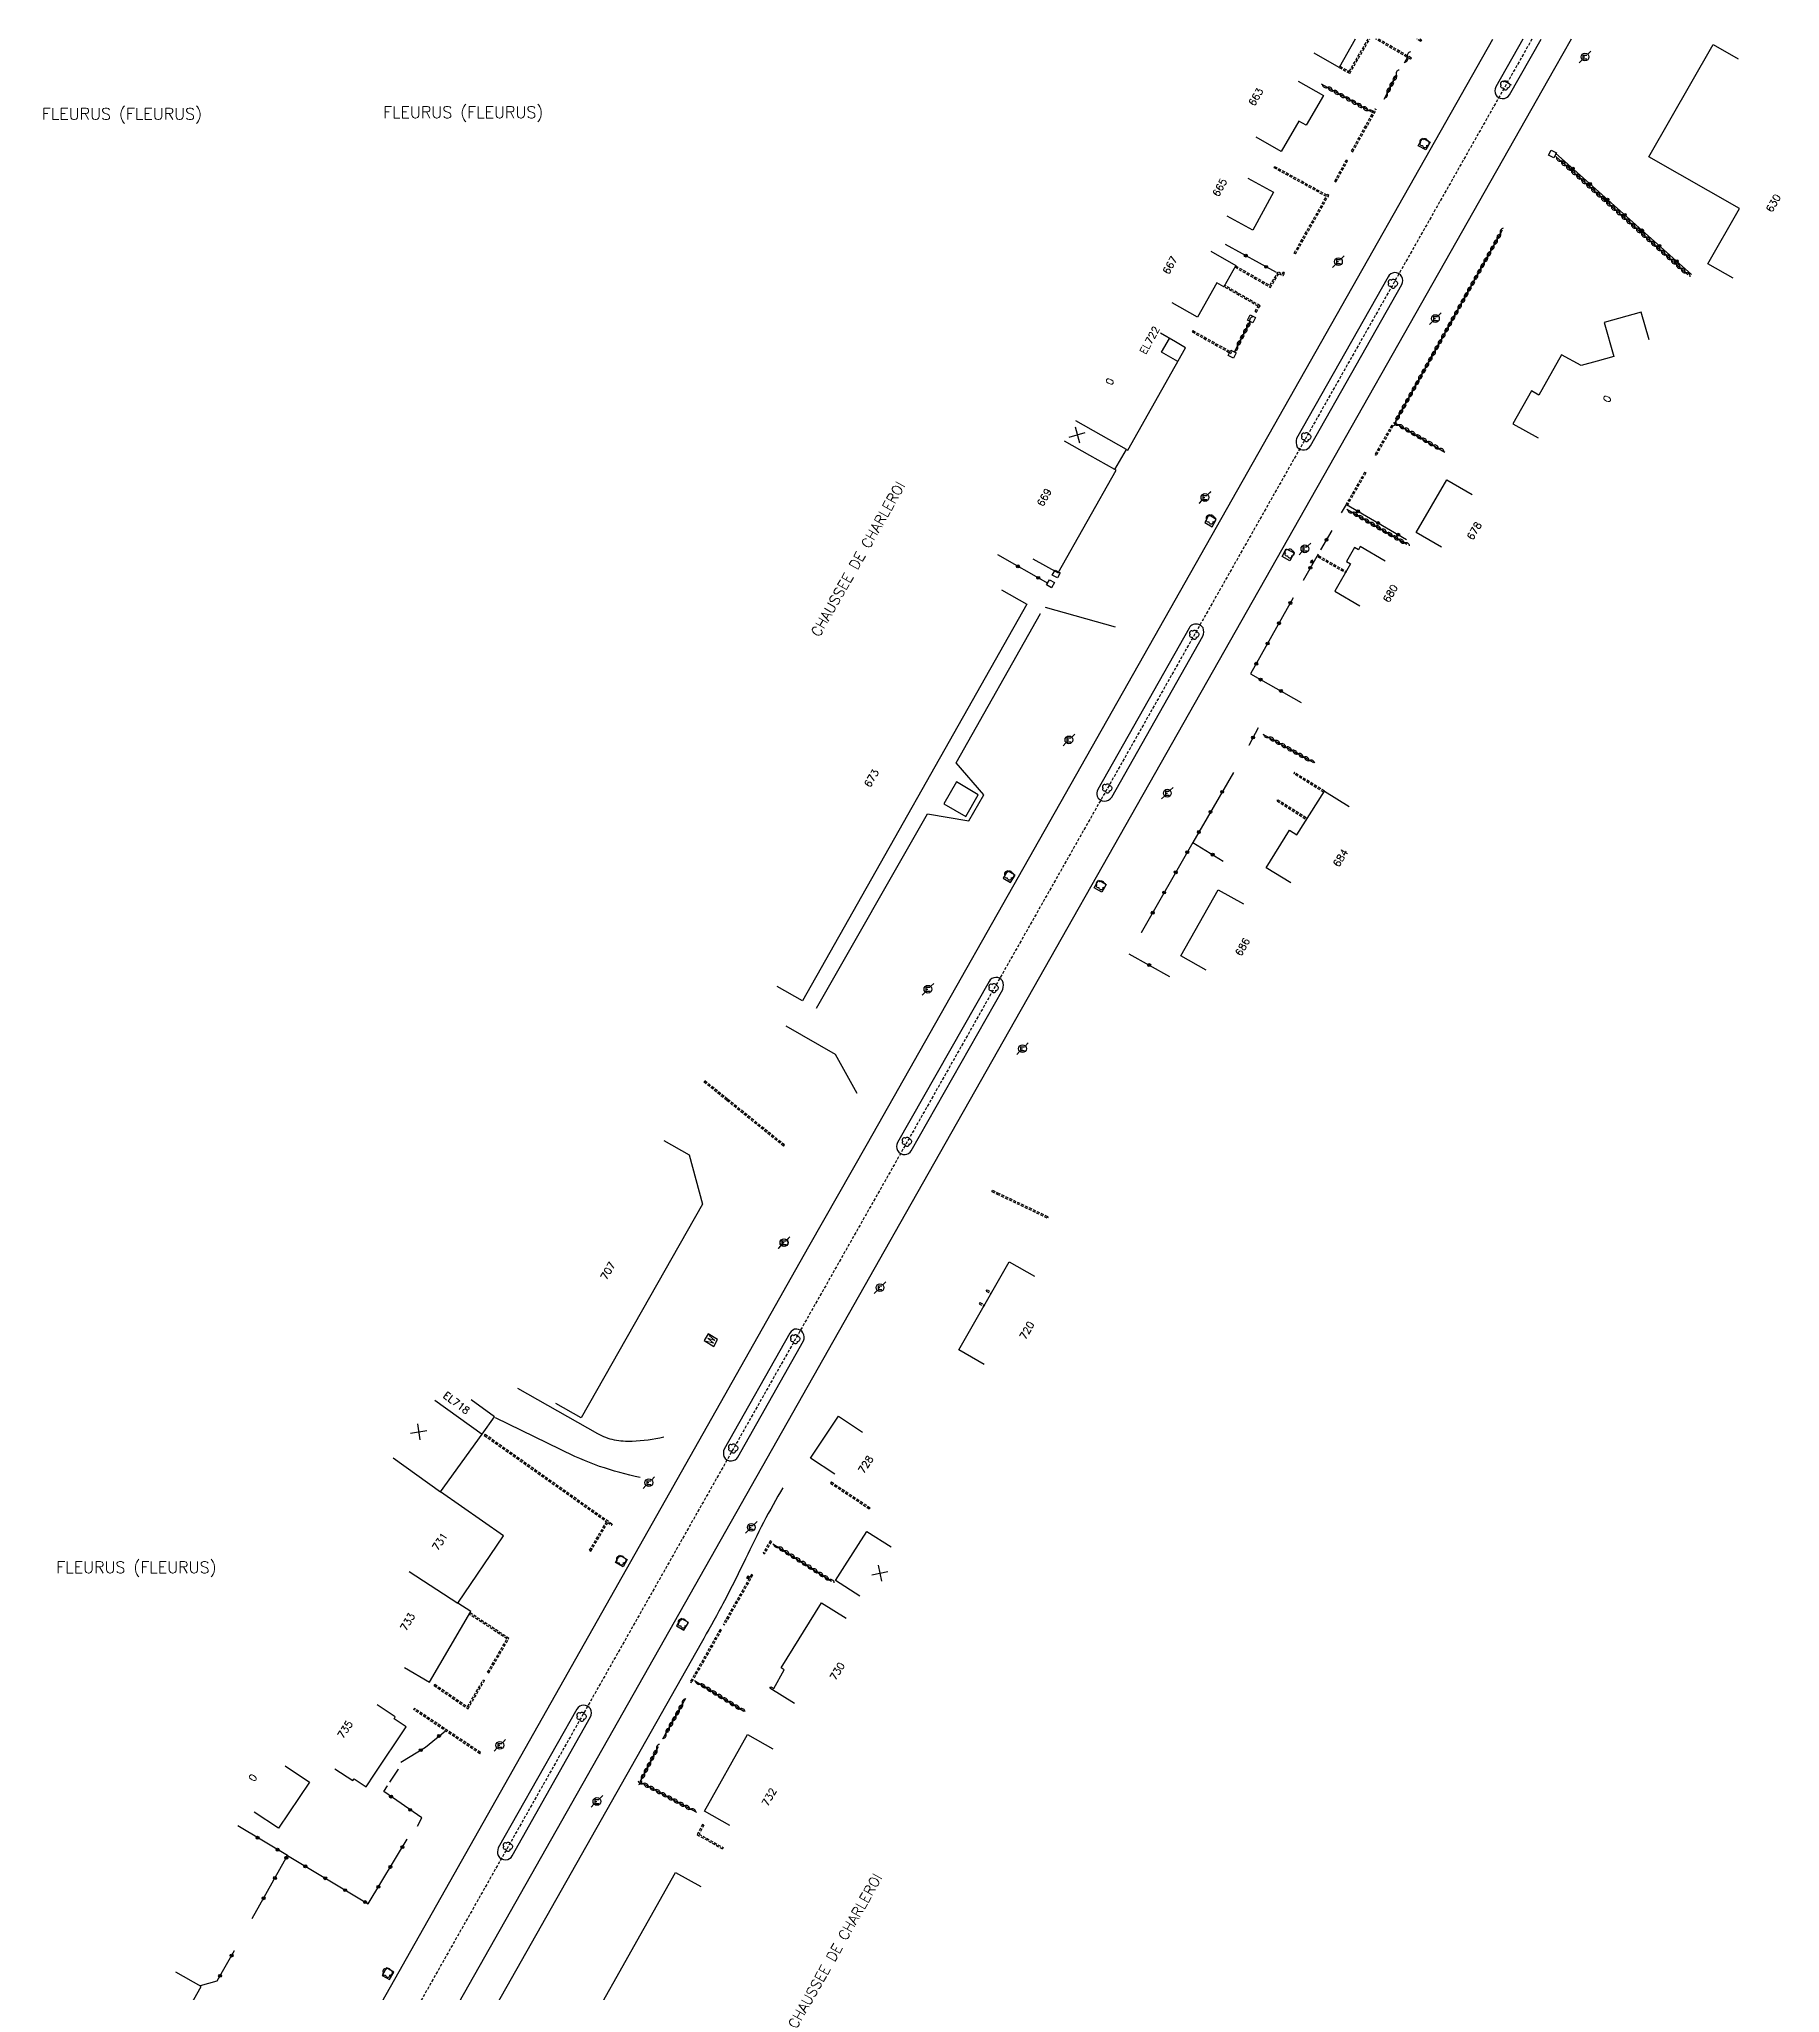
# Model space of a CAD drawing. Header units: millimetres. Extents: x 161000 to 162000, y 126999 to 128000.
# Drawn here: x 161455.2 to 161755, y 127663.5 to 128000 of the extents above; entities that cross this region are included whole.
import ezdxf
from ezdxf.enums import TextEntityAlignment as Align

# ---------------------------------------------------------------- set-up
doc = ezdxf.new("R2010")
doc.units = ezdxf.units.MM
doc.linetypes.add('DASHED', pattern=[0.75, 0.5, -0.25])
doc.layers.get('0').update_dxf_attribs({"linetype": 'CONTINUOUS'})
for name, color, linetype in [('W0001', 6, 'DASHED'), ('W0008', 7, 'CONTINUOUS'), ('W0100', 7, 'CONTINUOUS'), ('W0112', 1, 'DASHED'), ('W0300', 7, 'CONTINUOUS'), ('W0310', 3, 'CONTINUOUS'), ('W0322', 7, 'CONTINUOUS'), ('W0471', 7, 'CONTINUOUS'), ('W0473', 7, 'CONTINUOUS'), ('W0851', 7, 'CONTINUOUS'), ('W0980', 7, 'CONTINUOUS'), ('W0984', 7, 'CONTINUOUS'), ('W0989', 7, 'CONTINUOUS'), ('W0991', 7, 'CONTINUOUS'), ('W1102', 7, 'CONTINUOUS')]:
    doc.layers.add(name, color=color, linetype=linetype)
doc.styles.get("Standard").update_dxf_attribs({"font": 'romans.shx', "width": 0.85})

# ---------------------------------------------------------------- blocks, each defined once
blk = doc.blocks.new('t991o')
at = {"color": 0, "linetype": 'Continuous'}
for p, q in [((-1, 1), (1, -1)), ((-1, -1), (1, 1))]:
    blk.add_line(p, q, dxfattribs=at)
blk = doc.blocks.new('T471')
for p, q in [((-0.333334, 0.333334), (-0.333334, -0.333334)), ((-0.333334, 0.333334), (0.333334, 0.333334)), ((-0.333334, 0), (0, 0)), ((0.500001, 0.500001), (1.000002, 1.000002)), ((-0.500001, -0.500001), (-1.000002, -1.000002)), ((-0.333334, -0.333334), (0.333334, -0.333334))]:
    blk.add_line(p, q)
blk.add_ellipse((0, 0), major_axis=(0.471405, 0.471405), ratio=1, start_param=5.4977871438, end_param=11.780972451)
blk = doc.blocks.new('t112o')
at = {"color": 0, "linetype": 'Continuous'}
for p, q in [((-0.5, 0.5), (0.5, 0.5)), ((-0.5, -0.5), (-0.5, 0.5)), ((0.5, 0.5), (0.5, -0.5)), ((0.5, -0.5), (-0.5, -0.5))]:
    blk.add_line(p, q, dxfattribs=at)
blk = doc.blocks.new('T300')
for p, q in [((-0.8, 0.51), (-0.86, 0.34)), ((-0.86, 0.34), (-0.86, 0.17)), ((-0.86, 0.17), (-0.74, 0.06)), ((-0.69, 0.63), (-0.8, 0.51)), ((-0.8, -0.06), (-0.74, 0.06)), ((-0.74, 0.06), (-0.69, 0.11)), ((-0.57, 0.69), (-0.69, 0.63)), ((-0.46, 0.69), (-0.57, 0.69)), ((-0.29, 0.63), (-0.46, 0.69)), ((-0.29, 0.63), (-0.17, 0.74)), ((-0.23, 0.57), (-0.29, 0.63)), ((-0.17, 0.74), (-0.06, 0.8)), ((-0.06, 0.8), (0.06, 0.8)), ((0.06, 0.8), (0.23, 0.74)), ((0.23, 0.74), (0.34, 0.63)), ((0.34, 0.63), (0.4, 0.51)), ((0.46, 0.46), (0.34, 0.46)), ((0.4, 0.51), (0.4, 0.46)), ((0.57, 0.4), (0.46, 0.46)), ((0.57, 0.4), (0.69, 0.29)), ((0.69, 0.29), (0.74, 0.17)), ((0.74, 0.06), (0.69, -0.17)), ((0.74, 0.17), (0.74, 0.06)), ((-0.8, -0.17), (-0.8, -0.06)), ((-0.8, -0.23), (-0.8, -0.17)), ((-0.74, -0.34), (-0.8, -0.23)), ((-0.69, -0.4), (-0.74, -0.34)), ((-0.51, -0.46), (-0.69, -0.4)), ((-0.4, -0.46), (-0.51, -0.46)), ((-0.4, -0.46), (-0.34, -0.46)), ((-0.34, -0.46), (-0.34, -0.4)), ((-0.34, -0.51), (-0.34, -0.46)), ((-0.29, -0.63), (-0.34, -0.51)), ((-0.17, -0.74), (-0.29, -0.63)), ((-0.06, -0.8), (-0.17, -0.74)), ((0.06, -0.8), (-0.06, -0.8)), ((0.17, -0.74), (0.06, -0.8)), ((0.23, -0.69), (0.17, -0.74)), ((0.29, -0.46), (0.23, -0.46)), ((0.29, -0.63), (0.23, -0.69)), ((0.46, -0.4), (0.29, -0.46)), ((0.34, -0.51), (0.29, -0.63)), ((0.34, -0.51), (0.34, -0.46)), ((0.57, -0.34), (0.46, -0.4)), ((0.63, -0.29), (0.57, -0.34)), ((0.69, -0.17), (0.63, -0.29))]:
    blk.add_line(p, q)
blk = doc.blocks.new('T851')
for p, q in [((-0.25, -0.15), (0, 0.32)), ((0, 0.32), (0.25, -0.15)), ((-0.25, -0.15), (0.25, -0.15))]:
    blk.add_line(p, q)
for major_axis in [(-0.106, 0.106), (-0.0354, 0.0354), (-0.0236, 0.0236)]:
    blk.add_ellipse((0, 0), major_axis=major_axis, ratio=1, start_param=3.926991, end_param=10.210176)
blk = doc.blocks.new('t310o')
at = {"color": 0, "linetype": 'Continuous'}
for centre, start, end in [((-0.5, 0.38), 216.8699, 323.1304), ((0.5, -0.37), 36.8699, 143.1303)]:
    blk.add_arc(centre, 0.625, start, end, dxfattribs=at)
blk = doc.blocks.new('t322o')
at = {"color": 0, "linetype": 'Continuous'}
for radius in [0.25, 0.15]:
    blk.add_circle((0, 0), radius, dxfattribs=at)

msp = doc.modelspace()

# ---------------------------------------------------------------- linework, layer by layer
at = {"layer": 'W0001', "flags": 128}
msp.add_lwpolyline([(161712.31, 128000), (161672.96, 127930.58), (161585.65, 127776.48), (161500.65, 127626.36), (161448.27, 127533.75), (161429.63, 127500.65), (161380.75, 127413.93), (161372.39, 127398.05), (161361.74, 127374.42), (161357.04, 127356.21), (161353.92, 127342.24), (161351.97, 127337.81), (161339.56, 127341.65), (161325.13, 127340.79), (161312.2, 127333.17), (161303.92, 127320.74), (161303.26, 127306.99), (161304.92, 127296.39), (161310.22, 127288.76), (161296.38, 127266.08), (161273.77, 127289.92), (161258.69, 127305.66), (161254.05, 127300.2), (161250.57, 127294.56), (161222.74, 127294.89), (161209.18, 127295.07), (161209.18, 127295.07)], dxfattribs=at)
at = {"layer": 'W0008', "flags": 128}
for points in [[(161298.1, 127401.55), (161298.46, 127400.1, 0.0051), (161303.27, 127380.43, 0.0195), (161307.2, 127367.89, 0.02), (161310.14, 127360.51, 0.031), (161313.96, 127353.24, 0.0421), (161316.34, 127349.85, 0.1149), (161319.37, 127347.52, 0.1072), (161325.32, 127346.99, -0.0246), (161330.87, 127347.88, -0.024), (161336.36, 127348.04, 0.1016), (161342.05, 127350.01, 0.1366), (161345.36, 127354.38, 0.0504), (161346.72, 127359.29, -0.0452), (161351.45, 127373.61), (161361.74, 127395.49), (161375.02, 127419.13), (161437.5, 127528.74), (161439.13, 127529.16), (161587.75, 127792.07), (161597.84, 127809.8), (161705.6, 128000)], [(161719.05, 128000), (161716.19, 127994.95), (161604.36, 127797.65), (161492.08, 127599.43), (161492.51, 127597.77), (161467.4, 127553.3), (161467.87, 127553.04, 0.043), (161467.1, 127544.44, 0.0497), (161467.74, 127539.36, 0.0495), (161469.38, 127534.48, 0.0891), (161474.3, 127527.27, 0.069), (161480.8, 127522.41), (161494.1, 127514.88)], [(161710.76, 128000), (161706.11, 127991.79, 0.2471), (161706.08, 127990.42, 0.2545), (161707.19, 127989.76, 0.2706), (161708.47, 127990.41), (161713.9, 128000)], [(161671.76, 127931.24, 0.1822), (161671.9, 127929.74, 0.2576), (161673.16, 127929.25, 0.2284), (161674.15, 127929.93), (161689.91, 127957.72, 0.2552), (161689.88, 127959.07, 0.281), (161688.61, 127959.79, 0.2355), (161687.53, 127959.06), (161671.76, 127931.24), (161671.76, 127931.24)], [(161655.65, 127897.19, 0.1785), (161655.67, 127898.59, 0.3204), (161653.97, 127899.2, 0.1789), (161653.25, 127898.55), (161637.54, 127870.76, 0.2068), (161637.41, 127869.65, 0.2948), (161638.67, 127868.77, 0.2699), (161639.93, 127869.43), (161655.65, 127897.19), (161655.65, 127897.19)], [(161621.17, 127836.35, 0.1764), (161621.14, 127837.81, 0.2561), (161619.94, 127838.4, 0.2518), (161618.8, 127837.71), (161603.05, 127809.96, 0.2439), (161603.01, 127808.62, 0.2847), (161604.33, 127807.91, 0.2441), (161605.41, 127808.56), (161621.17, 127836.35), (161621.17, 127836.35)], [(161573.16, 127757.17, 0.1559), (161573.12, 127755.9, 0.281), (161574.41, 127755.14, 0.2562), (161575.54, 127755.81), (161586.83, 127775.8, 0.2654), (161586.74, 127777.21, 0.2461), (161585.68, 127777.86, 0.2598), (161584.46, 127777.16), (161573.16, 127757.17), (161573.16, 127757.17)], [(161537.55, 127767.65), (161551.34, 127759.85, 0.0787), (161554.23, 127758.8, 0.0555), (161557.35, 127758.54, 0.0433), (161562.76, 127759.28), (161562.76, 127759.28)], [(161558.71, 127752.27, -0.024), (161551.69, 127754.21, -0.0307), (161544.98, 127757.09), (161533.79, 127762.57), (161533.79, 127762.57)], [(161583.29, 127750.54, 0.0085), (161579.97, 127744.57, 0.0088), (161576.85, 127738.28, -0.0088), (161572.7, 127730.05, -0.006), (161569.21, 127723.79), (161497.64, 127597.3), (161470.37, 127550.95), (161470.37, 127550.95)], [(161534.27, 127688.49, 0.1608), (161534.22, 127687.2, 0.2893), (161535.59, 127686.46, 0.2446), (161536.66, 127687.14), (161550.16, 127711.05, 0.2537), (161550.16, 127712.43, 0.2685), (161548.94, 127713.08, 0.2506), (161547.81, 127712.42), (161534.27, 127688.49), (161534.27, 127688.49)]]:
    msp.add_lwpolyline(points, format="xyb", dxfattribs=at)
for points in [[(161707.41, 127992.86), (161708.72, 127992.12), (161708.72, 127992.12)], [(161693.48, 127982.94), (161694.79, 127982.22), (161694.04, 127980.9), (161692.73, 127981.62), (161693.48, 127982.94), (161693.48, 127982.94)], [(161656.67, 127918.06), (161655.97, 127916.76), (161657.24, 127915.99), (161657.94, 127917.29), (161656.67, 127918.06), (161656.67, 127918.06)], [(161671.33, 127911.5), (161670.62, 127910.17), (161669.27, 127910.9), (161669.98, 127912.23), (161671.33, 127911.5), (161671.33, 127911.5)], [(161628.47, 127902.15), (161640.53, 127898.81), (161640.53, 127898.81)], [(161589.05, 127833.11), (161608.18, 127866.59), (161615.3, 127865.39), (161617.92, 127869.87), (161613.11, 127875.39), (161627.65, 127901.06), (161627.65, 127901.06)], [(161622.52, 127854.73), (161623.27, 127856.01), (161622, 127856.79), (161621.24, 127855.51), (161622.52, 127854.73), (161622.52, 127854.73)], [(161636.92, 127853.82), (161637.65, 127855.14), (161638.97, 127854.4), (161638.23, 127853.08), (161636.92, 127853.82), (161636.92, 127853.82)], [(161596.1, 127818.44), (161592.35, 127825.11), (161583.88, 127829.99), (161583.88, 127829.99)], [(161554.46, 127737.65), (161555.17, 127738.92), (161556.48, 127738.19), (161555.77, 127736.91), (161554.46, 127737.65), (161554.46, 127737.65)], [(161567.01, 127727.3), (161565.74, 127728.03), (161564.97, 127726.72), (161566.24, 127725.99), (161567.01, 127727.3), (161567.01, 127727.3)], [(161514.26, 127666.53), (161515.53, 127665.83), (161516.28, 127667.13), (161515.01, 127667.83), (161514.26, 127666.53), (161514.26, 127666.53)]]:
    msp.add_lwpolyline(points, dxfattribs=at)
at = {"layer": 'W0100', "flags": 128}
for points in [[(161681.89, 128000), (161679.13, 127995.11), (161674.78, 127997.56), (161674.78, 127997.56)], [(161746.98, 127958.8), (161742.63, 127961.28), (161748.07, 127970.82), (161732.47, 127979.71), (161743.5, 127999.07), (161747.84, 127996.6), (161747.84, 127996.6)], [(161672.06, 127992.76), (161676.4, 127990.26), (161673.45, 127985.15), (161672.17, 127985.89), (161669.14, 127980.62), (161664.8, 127983.12), (161664.8, 127983.12)], [(161663.4, 127976.02), (161667.79, 127973.61), (161664.21, 127967.08), (161659.82, 127969.49), (161659.82, 127969.49)], [(161656.99, 127963.48), (161661.33, 127961), (161659.24, 127957.35), (161658.02, 127958.04), (161654.68, 127952.09), (161650.34, 127954.58), (161650.34, 127954.58)], [(161732.5, 127948.19), (161731.15, 127953), (161724.74, 127951.2), (161726.39, 127945.33), (161723.56, 127944.55), (161720.77, 127943.78), (161717.42, 127945.63), (161713.5, 127938.68), (161712.21, 127939.43), (161709.02, 127933.77), (161713.38, 127931.32), (161713.38, 127931.32)], [(161626.37, 127910.52), (161630.73, 127908.06), (161640.7, 127925.74), (161640.49, 127925.86), (161642.47, 127929.33), (161642.68, 127929.21), (161652.64, 127946.84), (161650.92, 127947.84), (161648.32, 127949.36), (161648.32, 127949.36)], [(161696.71, 127912.53), (161692.39, 127915.05), (161697.68, 127924.12), (161702, 127921.6), (161702, 127921.6)], [(161687.03, 127910.08), (161682.7, 127912.59), (161682.46, 127912.06), (161681.75, 127912.47), (161680.35, 127910.06), (161681.06, 127909.65), (161678.36, 127904.93), (161682.68, 127902.42), (161682.68, 127902.42)], [(161620.93, 127905.13), (161625.28, 127902.67), (161586.64, 127834.4), (161582.29, 127836.86), (161582.29, 127836.86)], [(161670.78, 127854.68), (161666.54, 127857.31), (161670.55, 127863.78), (161671.83, 127862.99), (161676.56, 127870.5), (161680.81, 127867.86), (161680.81, 127867.86)], [(161656.21, 127839.66), (161651.85, 127842.1), (161658.25, 127853.52), (161662.61, 127851.07), (161662.61, 127851.07)], [(161562.8, 127810.32), (161567.14, 127807.85), (161569.46, 127799.36), (161548.53, 127762.56), (161544.18, 127765.04), (161544.18, 127765.04)], [(161617.95, 127771.78), (161613.61, 127774.25), (161622.25, 127789.41), (161626.6, 127786.94), (161626.6, 127786.94)], [(161569.73, 127775.88), (161571.38, 127774.88), (161572.05, 127776.05), (161570.4, 127777.06), (161569.73, 127775.88), (161569.73, 127775.88)], [(161518.09, 127719.6), (161522.4, 127717.06), (161529.55, 127729.2), (161527.28, 127730.68), (161535.17, 127742.23), (161524.3, 127749.81), (161531.47, 127759.78), (161533.63, 127762.76), (161529.58, 127765.69), (161529.58, 127765.69)], [(161592.24, 127752.86), (161588.07, 127755.63), (161592.86, 127762.84), (161597.02, 127760.08), (161597.02, 127760.08)], [(161596.55, 127731.84), (161592.33, 127734.53), (161593.95, 127737.06), (161597.74, 127743.02), (161601.96, 127740.33), (161601.96, 127740.33)], [(161585.29, 127713.37), (161581.05, 127716.01), (161581.2, 127716.27), (161581.71, 127715.95), (161583.52, 127719.2), (161583.01, 127719.51), (161589.96, 127730.71), (161594.21, 127728.07), (161594.21, 127728.07)], [(161506.13, 127702.15), (161509.23, 127700.09), (161509.44, 127700.4), (161511.52, 127699.02), (161512.95, 127701.18), (161518.39, 127709.37), (161516.31, 127710.75), (161516.51, 127711.06), (161513.41, 127713.12), (161513.41, 127713.12)], [(161574.17, 127692.38), (161569.81, 127694.82), (161577.2, 127708.03), (161581.57, 127705.59), (161581.57, 127705.59)], [(161497.57, 127702.62), (161501.72, 127699.84), (161496.38, 127691.88), (161492.23, 127694.67), (161492.23, 127694.67)], [(161547.05, 127642.55), (161542.69, 127645), (161564.79, 127684.29), (161569.15, 127681.84), (161569.15, 127681.84)], [(161456.98, 127600.85), (161461.95, 127609.61), (161461.34, 127610.11), (161462.96, 127619.15), (161472.03, 127635.01), (161467.75, 127637.44), (161483.1, 127664.64), (161478.75, 127667.1), (161478.75, 127667.1)]]:
    msp.add_lwpolyline(points, dxfattribs=at)
at = {"layer": 'W0112'}
for p, q in [((161680.84, 127994.43), (161684.08, 128000)), ((161680.93, 127994.09), (161684.37, 128000)), ((161691.41, 127996.52), (161685.42, 128000)), ((161691.54, 127996.74), (161685.92, 128000)), ((161693.17, 127999.61), (161692.49, 128000)), ((161693.29, 127999.82), (161692.99, 128000)), ((161679.13, 127995.11), (161680.93, 127994.09)), ((161679.26, 127995.32), (161680.84, 127994.43)), ((161681.25, 127980.73), (161685.28, 127987.98)), ((161681.47, 127980.61), (161685.5, 127987.85)), ((161678.34, 127975.53), (161680.36, 127979.15)), ((161678.56, 127975.41), (161680.57, 127979.03)), ((161676.9, 127972.89), (161667.93, 127977.81)), ((161677.02, 127973.1), (161668.05, 127978.02)), ((161671.36, 127963.14), (161676.9, 127972.89)), ((161671.58, 127963.01), (161677.3, 127973.09)), ((161677.02, 127973.1), (161677.08, 127973.21)), ((161661.17, 127960.72), (161667.27, 127957.23)), ((161661.29, 127960.94), (161667.18, 127957.57)), ((161667.18, 127957.57), (161668.63, 127959.93)), ((161667.27, 127957.23), (161668.72, 127959.6)), ((161668.63, 127959.93), (161669.34, 127959.58)), ((161668.72, 127959.6), (161669.44, 127959.25)), ((161669.34, 127959.58), (161669.49, 127959.86)), ((161669.44, 127959.25), (161669.71, 127959.74)), ((161665.14, 127954), (161659.25, 127957.37)), ((161665.48, 127954.09), (161659.37, 127957.59)), ((161664.64, 127953.12), (161665.14, 127954)), ((161664.85, 127952.99), (161665.48, 127954.09)), ((161653.78, 127949.57), (161660.44, 127945.87)), ((161653.9, 127949.79), (161660.56, 127946.09)), ((161688.16, 127933.5), (161685.27, 127928.46)), ((161688.37, 127933.37), (161685.49, 127928.33)), ((161683.48, 127925.4), (161680.34, 127919.93)), ((161683.7, 127925.28), (161680.55, 127919.8)), ((161675.44, 127910.83), (161680.18, 127908.12)), ((161675.56, 127911.05), (161680.31, 127908.33)), ((161676.43, 127870.29), (161671.29, 127873.5)), ((161676.56, 127870.5), (161671.42, 127873.71)), ((161668.41, 127868.8), (161673.48, 127865.61)), ((161668.54, 127869.02), (161673.61, 127865.82)), ((161573.76, 127817.45), (161569.86, 127820.59)), ((161573.6, 127817.26), (161569.71, 127820.4)), ((161583.39, 127809.37), (161573.6, 127817.26)), ((161583.55, 127809.57), (161573.76, 127817.45)), ((161619.27, 127801.54), (161620.17, 127801.11)), ((161619.38, 127801.77), (161620.28, 127801.34)), ((161620.17, 127801.11), (161628.86, 127796.98)), ((161620.28, 127801.34), (161628.97, 127797.21)), ((161618.33, 127784.38), (161619.13, 127783.93)), ((161618.46, 127784.6), (161619.25, 127784.15)), ((161617.09, 127782.21), (161617.89, 127781.76)), ((161617.21, 127782.43), (161618.01, 127781.97)), ((161531.86, 127759.55), (161552.91, 127744.68)), ((161532, 127759.76), (161553.93, 127744.26)), ((161591.5, 127751.31), (161598.17, 127746.89)), ((161591.64, 127751.52), (161598.31, 127747.09)), ((161550, 127739.76), (161552.91, 127744.68)), ((161550.22, 127739.63), (161553.11, 127744.53)), ((161553.11, 127744.53), (161553.78, 127744.06)), ((161581.09, 127741.38), (161579.89, 127739.27)), ((161581.3, 127741.26), (161580.1, 127739.15)), ((161577.87, 127735.59), (161573, 127727.02)), ((161578.08, 127735.47), (161573.22, 127726.9)), ((161535.77, 127724.51), (161529.28, 127728.75)), ((161536.11, 127724.59), (161529.41, 127728.97)), ((161532.43, 127718.76), (161535.77, 127724.51)), ((161532.64, 127718.64), (161536.11, 127724.59)), ((161572.46, 127726.11), (161567.34, 127717.11)), ((161572.68, 127725.99), (161567.55, 127716.98)), ((161523.2, 127716.48), (161529.05, 127712.46)), ((161523.34, 127716.68), (161528.97, 127712.82)), ((161528.97, 127712.82), (161531.68, 127717.46)), ((161529.05, 127712.46), (161531.89, 127717.33)), ((161531.08, 127704.73), (161519.69, 127712.32)), ((161531.22, 127704.94), (161519.82, 127712.53)), ((161569.47, 127692.56), (161568.51, 127690.79)), ((161568.51, 127690.79), (161572.87, 127688.35)), ((161569.69, 127692.44), (161568.84, 127690.89)), ((161568.84, 127690.89), (161572.99, 127688.56))]:
    msp.add_line(p, q, dxfattribs=at)
for points in [[(161693.29, 127999.82), (161693.17, 127999.61)], [(161691.41, 127996.52), (161691.54, 127996.74)], [(161679.26, 127995.32), (161679.13, 127995.11)], [(161685.28, 127987.98), (161685.5, 127987.85)], [(161680.57, 127979.03), (161680.36, 127979.15)], [(161681.25, 127980.73), (161681.47, 127980.61)], [(161667.93, 127977.81), (161668.05, 127978.02)], [(161678.34, 127975.53), (161678.56, 127975.41)], [(161677.3, 127973.09), (161677.08, 127973.21)], [(161671.58, 127963.01), (161671.36, 127963.14)], [(161661.17, 127960.72), (161661.29, 127960.94)], [(161669.71, 127959.74), (161669.49, 127959.86)], [(161659.37, 127957.59), (161659.25, 127957.37)], [(161664.64, 127953.12), (161664.85, 127952.99)], [(161653.9, 127949.79), (161653.78, 127949.57)], [(161660.44, 127945.87), (161660.56, 127946.09)], [(161688.16, 127933.5), (161688.37, 127933.37)], [(161685.27, 127928.46), (161685.49, 127928.33)], [(161683.48, 127925.4), (161683.7, 127925.28)], [(161680.34, 127919.93), (161680.55, 127919.8)], [(161675.56, 127911.05), (161675.44, 127910.83)], [(161680.31, 127908.33), (161680.18, 127908.12)], [(161671.42, 127873.71), (161671.29, 127873.5)], [(161668.41, 127868.8), (161668.54, 127869.02)], [(161676.43, 127870.29), (161676.56, 127870.5)], [(161673.61, 127865.82), (161673.48, 127865.61)], [(161569.71, 127820.4), (161569.86, 127820.59)], [(161583.39, 127809.37), (161583.55, 127809.57)], [(161619.27, 127801.54), (161619.38, 127801.77)], [(161628.97, 127797.21), (161628.86, 127796.98)], [(161618.33, 127784.38), (161618.46, 127784.6)], [(161619.25, 127784.15), (161619.13, 127783.93)], [(161617.21, 127782.43), (161617.09, 127782.21)], [(161618.01, 127781.97), (161617.89, 127781.76)], [(161532, 127759.76), (161531.86, 127759.55)], [(161591.64, 127751.52), (161591.5, 127751.31)], [(161598.31, 127747.09), (161598.17, 127746.89)], [(161553.78, 127744.06), (161553.93, 127744.26)], [(161550, 127739.76), (161550.22, 127739.63)], [(161581.3, 127741.26), (161581.09, 127741.38)], [(161579.89, 127739.27), (161580.1, 127739.15)], [(161578.08, 127735.47), (161577.87, 127735.59)], [(161529.28, 127728.75), (161529.41, 127728.97)], [(161573, 127727.02), (161573.22, 127726.9)], [(161572.68, 127725.99), (161572.46, 127726.11)], [(161523.2, 127716.48), (161523.34, 127716.68)], [(161531.68, 127717.46), (161531.89, 127717.33)], [(161532.43, 127718.76), (161532.64, 127718.64)], [(161567.34, 127717.11), (161567.55, 127716.98)], [(161519.69, 127712.32), (161519.82, 127712.53)], [(161531.08, 127704.73), (161531.22, 127704.94)], [(161569.69, 127692.44), (161569.47, 127692.56)], [(161572.99, 127688.56), (161572.87, 127688.35)]]:
    msp.add_lwpolyline(points, dxfattribs=at)
at = {"layer": 'W0310', "flags": 128}
for points in [[(161690.37, 127995.9), (161690.91, 127996.93), (161690.91, 127996.93)], [(161684.82, 127987.36), (161676.08, 127992.23), (161676.08, 127992.23)], [(161686.84, 127989.68), (161688.99, 127993.83), (161688.99, 127993.83)], [(161716.41, 127979.76), (161739.18, 127959.41), (161739.18, 127959.41)], [(161707.18, 127967.08), (161688.69, 127933.92), (161697.33, 127928.88), (161697.33, 127928.88)], [(161661.08, 127946.15), (161663.8, 127951.39), (161663.8, 127951.39)], [(161680.41, 127919.04), (161690.77, 127913), (161690.77, 127913)], [(161665.98, 127880.31), (161674.7, 127875.41), (161674.7, 127875.41)], [(161581.57, 127740.89), (161591.68, 127734.44), (161591.68, 127734.44)], [(161568.07, 127717.32), (161576.57, 127712.05), (161576.57, 127712.05)], [(161566.52, 127714.24), (161562.58, 127707.24), (161562.58, 127707.24)], [(161561.8, 127705.91), (161558.67, 127699.88), (161568.4, 127694.65), (161568.4, 127694.65)]]:
    msp.add_lwpolyline(points, dxfattribs=at)
at = {"layer": 'W0322', "flags": 128}
for points in [[(161739.82, 127959.44), (161716.35, 127980.36), (161716.35, 127980.36)], [(161668.29, 127959.82), (161659.52, 127964.63), (161659.52, 127964.63)], [(161679.52, 127918.41), (161680.35, 127919.85), (161690.71, 127913.8), (161690.71, 127913.8)], [(161677.85, 127915.38), (161675.91, 127912.04), (161675.91, 127912.04)], [(161629.01, 127906.25), (161620.3, 127911.17), (161620.3, 127911.17)], [(161675.5, 127911.27), (161672.88, 127906.77), (161672.88, 127906.77)], [(161671.21, 127903.79), (161663.84, 127890.68), (161672.55, 127885.78), (161672.55, 127885.78)], [(161665.17, 127881.41), (161663.53, 127878.37), (161663.53, 127878.37)], [(161660.88, 127873.71), (161653.89, 127861.65), (161645, 127846.09), (161645, 127846.09)], [(161653.89, 127861.65), (161659.12, 127858.42), (161659.12, 127858.42)], [(161642.9, 127842.48), (161649.88, 127838.57), (161649.88, 127838.57)], [(161517.5, 127703.25), (161521.71, 127705.83), (161525.16, 127708.68), (161525.16, 127708.68)], [(161515.58, 127699.82), (161517.08, 127702.04), (161517.08, 127702.04)], [(161520.35, 127692.27), (161521.07, 127693.68), (161514.54, 127698.21), (161515.2, 127699.17), (161515.2, 127699.17)], [(161497.96, 127687.17), (161489.38, 127692.31), (161489.38, 127692.31)], [(161491.89, 127676.34), (161497.96, 127687.17), (161511.83, 127678.88), (161518.59, 127690.02), (161518.59, 127690.02)], [(161482.96, 127664.81), (161485.87, 127665.64), (161488.83, 127670.84), (161488.83, 127670.84)]]:
    msp.add_lwpolyline(points, dxfattribs=at)
at = {"layer": 'W0473'}
msp.add_lwpolyline([(161611, 127868.31), (161614.8, 127866.14), (161616.93, 127869.86), (161613.17, 127872.11), (161611, 127868.31)], dxfattribs=at)
at = {"layer": 'W1102'}
for points in [[(161648.53, 127946.06), (161649.91, 127948.43)], [(161651.31, 127944.49), (161648.53, 127946.06)], [(161642.47, 127929.33), (161638.12, 127931.79), (161633.76, 127934.24)], [(161640.49, 127925.86), (161636.14, 127928.31), (161631.78, 127930.77)]]:
    msp.add_lwpolyline(points, dxfattribs=at)
at = {"layer": 'W1102', "flags": 128}
for points in [[(161523.36, 127765.63), (161531.47, 127759.78), (161531.47, 127759.78)], [(161516.18, 127755.66), (161524.3, 127749.81), (161524.3, 127749.81)], [(161518.89, 127736.12), (161527.28, 127730.68), (161527.28, 127730.68)]]:
    msp.add_lwpolyline(points, dxfattribs=at)

# ---------------------------------------------------------------- block references
at = {"layer": 'W0112'}
for p, rotation in [((161715.85, 127980.2), 242.1027), ((161664.01, 127951.83), 63.0095), ((161660.68, 127945.74), 63.0095), ((161630.38, 127907.89), 60.7401), ((161629.39, 127906.2), 60.7401)]:
    msp.add_blockref('t112o', p, dxfattribs=dict(at, rotation=rotation))
at = {"layer": 'W0300'}
for p in [(161707.74, 127992.02), (161693.84, 127982.09), (161688.4, 127957.83), (161673.49, 127931.47), (161657.07, 127917.26), (161670.62, 127911.39), (161654.18, 127897.41), (161639.22, 127870.93), (161622.34, 127855.95), (161638.12, 127854.27), (161619.62, 127836.57), (161604.69, 127810.08), (161585.44, 127776.09), (161574.8, 127757.29), (161555.48, 127738.02), (161566.12, 127727.14), (161548.64, 127711.1), (161535.98, 127688.68), (161515.25, 127666.97)]:
    msp.add_blockref('T300', p, dxfattribs=at)
at = {"layer": 'W0310'}
for p, rotation in [((161690.91, 127996.92), 62.23777913179398), ((161677.09, 127991.67), 150.8579136797677), ((161687.91, 127991.73), 62.64385416713263), ((161688.44, 127992.75), 62.64385416713263), ((161688.97, 127993.78), 62.64385416713263), ((161678.1, 127991.1), 150.8579136797677), ((161679.11, 127990.54), 150.8579136797677), ((161680.12, 127989.98), 150.8579136797677), ((161681.13, 127989.42), 150.8579136797677), ((161682.14, 127988.85), 150.8579136797677), ((161683.14, 127988.29), 150.8579136797677), ((161687.37, 127990.7), 62.64385416713263), ((161684.15, 127987.73), 150.8579136797677), ((161717.27, 127978.99), 318.2097982996087), ((161718.13, 127978.22), 318.2097982996087), ((161718.99, 127977.45), 318.2097982996087), ((161719.85, 127976.68), 318.2097982996087), ((161720.72, 127975.91), 318.2097982996087), ((161721.58, 127975.14), 318.2097982996087), ((161722.44, 127974.37), 318.2097982996087), ((161723.3, 127973.6), 318.2097982996087), ((161724.16, 127972.83), 318.2097982996087), ((161725.02, 127972.06), 318.2097982996087), ((161725.88, 127971.29), 318.2097982996087), ((161726.74, 127970.52), 318.2097982996087), ((161727.6, 127969.75), 318.2097982996087), ((161728.47, 127968.98), 318.2097982996087), ((161729.33, 127968.21), 318.2097982996087), ((161705.76, 127964.53), 240.851928154308), ((161706.32, 127965.54), 240.851928154308), ((161706.89, 127966.55), 240.851928154308), ((161730.19, 127967.44), 318.2097982996087), ((161731.05, 127966.67), 318.2097982996087), ((161731.91, 127965.9), 318.2097982996087), ((161732.77, 127965.13), 318.2097982996087), ((161733.63, 127964.36), 318.2097982996087), ((161704.07, 127961.5), 240.851928154308), ((161704.64, 127962.51), 240.851928154308), ((161705.2, 127963.52), 240.851928154308), ((161734.49, 127963.59), 318.2097982996087), ((161735.35, 127962.82), 318.2097982996087), ((161736.22, 127962.05), 318.2097982996087), ((161737.08, 127961.28), 318.2097982996087), ((161701.82, 127957.47), 240.851928154308), ((161702.39, 127958.48), 240.851928154308), ((161702.95, 127959.49), 240.851928154308), ((161703.51, 127960.49), 240.851928154308), ((161737.94, 127960.51), 318.2097982996087), ((161738.8, 127959.74), 318.2097982996087), ((161700.14, 127954.44), 240.851928154308), ((161700.7, 127955.45), 240.851928154308), ((161701.26, 127956.46), 240.851928154308), ((161663.74, 127951.28), 62.540717297823), ((161698.45, 127951.42), 240.851928154308), ((161699.01, 127952.42), 240.851928154308), ((161699.57, 127953.43), 240.851928154308), ((161662.14, 127948.2), 62.540717297823), ((161662.67, 127949.23), 62.540717297823), ((161663.21, 127950.25), 62.540717297823), ((161696.2, 127947.38), 240.851928154308), ((161696.76, 127948.39), 240.851928154308), ((161697.32, 127949.4), 240.851928154308), ((161697.89, 127950.41), 240.851928154308), ((161661.61, 127947.18), 62.540717297823), ((161694.51, 127944.36), 240.851928154308), ((161695.07, 127945.36), 240.851928154308), ((161695.64, 127946.37), 240.851928154308), ((161692.82, 127941.33), 240.851928154308), ((161693.38, 127942.34), 240.851928154308), ((161693.95, 127943.35), 240.851928154308), ((161690.57, 127937.29), 240.851928154308), ((161691.13, 127938.3), 240.851928154308), ((161691.7, 127939.31), 240.851928154308), ((161692.26, 127940.32), 240.851928154308), ((161688.88, 127934.27), 240.851928154308), ((161689.45, 127935.28), 240.851928154308), ((161690.01, 127936.29), 240.851928154308), ((161689.35, 127933.54), 329.7333346141633), ((161690.35, 127932.96), 329.7333346141633), ((161691.34, 127932.38), 329.7333346141633), ((161692.34, 127931.79), 329.7333346141633), ((161693.34, 127931.21), 329.7333346141633), ((161694.34, 127930.63), 329.7333346141633), ((161695.33, 127930.05), 329.7333346141633), ((161696.33, 127929.46), 329.7333346141633), ((161681.41, 127918.46), 329.7330117225849), ((161682.4, 127917.88), 329.7330117225849), ((161683.4, 127917.3), 329.7330117225849), ((161684.4, 127916.72), 329.7330117225849), ((161685.4, 127916.13), 329.7330117225849), ((161686.39, 127915.55), 329.7330117225849), ((161687.39, 127914.97), 329.7330117225849), ((161688.39, 127914.39), 329.7330117225849), ((161689.39, 127913.81), 329.7330117225849), ((161690.38, 127913.22), 329.7330117225849), ((161666.99, 127879.75), 330.6408731672558), ((161667.99, 127879.18), 330.6408731672558), ((161669, 127878.61), 330.6408731672558), ((161670.01, 127878.05), 330.6408731672558), ((161671.01, 127877.48), 330.6408731672558), ((161672.02, 127876.91), 330.6408731672558), ((161673.03, 127876.35), 330.6408731672558), ((161674.03, 127875.78), 330.6408731672558), ((161582.54, 127740.27), 327.4736219334826), ((161583.51, 127739.65), 327.4736219334826), ((161584.49, 127739.03), 327.4736219334826), ((161585.46, 127738.41), 327.4736219334826), ((161586.43, 127737.79), 327.4736219334826), ((161587.41, 127737.17), 327.4736219334826), ((161588.38, 127736.54), 327.4736219334826), ((161589.36, 127735.92), 327.4736219334826), ((161590.33, 127735.3), 327.4736219334826), ((161591.3, 127734.68), 327.4736219334826), ((161569.05, 127716.71), 328.1551961939306), ((161570.04, 127716.11), 328.1551961939306), ((161571.02, 127715.5), 328.1551961939306), ((161565.41, 127712.28), 240.6660141011515), ((161565.98, 127713.28), 240.6660141011515), ((161572, 127714.89), 328.1551961939306), ((161572.98, 127714.28), 328.1551961939306), ((161573.96, 127713.67), 328.1551961939306), ((161574.94, 127713.06), 328.1551961939306), ((161575.92, 127712.45), 328.1551961939306), ((161563.72, 127709.26), 240.6660141011515), ((161564.28, 127710.26), 240.6660141011515), ((161564.85, 127711.27), 240.6660141011515), ((161561.57, 127705.45), 242.5772215992501), ((161563.15, 127708.25), 240.6660141011515), ((161559.97, 127702.38), 242.5772215992501), ((161560.5, 127703.4), 242.5772215992501), ((161561.03, 127704.43), 242.5772215992501), ((161558.91, 127700.33), 242.5772215992501), ((161559.25, 127699.57), 331.7253112740522), ((161559.44, 127701.35), 242.5772215992501), ((161560.26, 127699.02), 331.7253112740522), ((161561.28, 127698.48), 331.7253112740522), ((161562.3, 127697.93), 331.7253112740522), ((161563.32, 127697.38), 331.7253112740522), ((161564.33, 127696.83), 331.7253112740522), ((161565.35, 127696.29), 331.7253112740522), ((161566.37, 127695.74), 331.7253112740522), ((161567.38, 127695.19), 331.7253112740522)]:
    msp.add_blockref('t310o', p, dxfattribs=dict(at, rotation=rotation))
at = {"layer": 'W0322'}
for p, rotation in [((161719.34, 127977.7), 138.2785841181745), ((161722.33, 127975.04), 138.2785841181745), ((161725.31, 127972.37), 138.2785841181745), ((161728.3, 127969.71), 138.2785841181745), ((161731.28, 127967.05), 138.2785841181745), ((161663.02, 127962.71), 151.2535927331315), ((161734.27, 127964.39), 138.2785841181745), ((161737.25, 127961.73), 138.2785841181745), ((161666.53, 127960.78), 151.2535927331315), ((161682.37, 127918.67), 329.7334241013527), ((161685.83, 127916.65), 329.7334241013527), ((161689.28, 127914.64), 329.7334241013527), ((161676.92, 127913.78), 239.8152013654587), ((161623.78, 127909.2), 150.5667471343484), ((161674.14, 127908.94), 239.8152013654587), ((161627.27, 127907.23), 150.5667471343484), ((161670.7, 127902.89), 240.6411047273897), ((161668.74, 127899.4), 240.6411047273897), ((161666.78, 127895.91), 240.6411047273897), ((161664.82, 127892.43), 240.6411047273897), ((161665.58, 127889.7), 330.6408731672558), ((161669.07, 127887.74), 330.6408731672558), ((161664.27, 127879.73), 239.9123212566012), ((161658.95, 127870.37), 239.9123212566012), ((161656.94, 127866.91), 239.9123212566012), ((161654.93, 127863.45), 239.9123212566012), ((161652.94, 127859.98), 240.2658264153609), ((161657.3, 127859.55), 328.3202433987083), ((161650.96, 127856.51), 240.2658264153609), ((161648.97, 127853.04), 240.2658264153609), ((161646.99, 127849.56), 240.2658264153609), ((161646.39, 127840.53), 330.7242535144894), ((161524.07, 127707.79), 39.57595327220304), ((161520.91, 127705.34), 31.48871906753263), ((161515.79, 127697.34), 145.2486802324862), ((161519.08, 127695.06), 145.2486802324862), ((161492.81, 127690.25), 149.1177016238354), ((161496.25, 127688.2), 149.1177016238354), ((161497.76, 127686.81), 60.69261143331426), ((161517.75, 127688.65), 58.76930235871634), ((161495.8, 127683.32), 60.69261143331426), ((161501.04, 127685.33), 329.1178472997449), ((161504.47, 127683.28), 329.1178472997449), ((161515.68, 127685.23), 58.76930235871634), ((161493.84, 127679.83), 60.69261143331426), ((161507.9, 127681.23), 329.1178472997449), ((161511.34, 127679.18), 329.1178472997449), ((161513.61, 127681.8), 58.76930235871634), ((161488.33, 127669.96), 60.35566437690712), ((161486.35, 127666.48), 60.35566437690712)]:
    msp.add_blockref('t322o', p, dxfattribs=dict(at, rotation=rotation))
at = {"layer": 'W0471'}
for p in [(161721.44, 127996.92), (161678.98, 127961.68), (161695.69, 127951.87), (161655.98, 127921.07), (161655.98, 127921.05), (161673.2, 127912.21), (161632.55, 127879.31), (161649.52, 127870.14), (161608.27, 127836.38), (161624.56, 127826.13), (161583.46, 127792.73), (161583.51, 127792.74), (161600.01, 127784.99), (161560.2, 127751.41), (161577.84, 127743.71), (161534.53, 127706.17), (161551.25, 127696.51)]:
    msp.add_blockref('T471', p, dxfattribs=at)
at = {"layer": 'W0851'}
for p in [(161674.41, 127910.03), (161577.3, 127735.12)]:
    msp.add_blockref('T851', p, dxfattribs=at)
at = {"layer": 'W0991'}
for p, rotation in [((161633.99, 127931.85), 330.4767204105804), ((161520.55, 127760.15), 323.5038653225756), ((161599.99, 127735.82), 327.6803584082725)]:
    msp.add_blockref('t991o', p, dxfattribs=dict(at, rotation=rotation))

# ---------------------------------------------------------------- texts
at = {"layer": 'W0980'}
for p in [(161528.22, 127987.26), (161469.44, 127986.98), (161471.93, 127736.69)]:
    msp.add_text('FLEURUS (FLEURUS)', height=2, dxfattribs=at).set_placement(p, align=Align.MIDDLE)
at = {"layer": 'W0984'}
for s, rotation, p in [('EL722', 61.3798, (161646.45, 127948.16)), ('W', 61.2065, (161570.9, 127775.96)), ('EL718', 323.1996, (161527.07, 127765.14))]:
    msp.add_text(s, height=1.25, rotation=rotation, dxfattribs=at).set_placement(p, align=Align.MIDDLE)
at = {"layer": 'W0989'}
for rotation, p in [(60.4628, (161596.22, 127910.45)), (60.4814, (161592.28, 127670.75))]:
    msp.add_text('CHAUSSEE DE CHARLEROI', height=1.75, rotation=rotation, dxfattribs=at).set_placement(p, align=Align.MIDDLE)
at = {"layer": 'W0991'}
for s, rotation, p in [('663', 60.0987, (161664.76, 127990.05)), ('665', 61.2535, (161658.54, 127974.44)), ('630', 60.3206, (161753.9, 127971.75)), ('667', 60.7053, (161649.97, 127961.06)), ('0', 60.5428, (161639.6, 127941.03)), ('0', 60.6259, (161725.27, 127938.03)), ('669', 60.5665, (161628.31, 127921.08)), ('678', 59.7329, (161702.38, 127915.31)), ('680', 60.1818, (161687.92, 127904.53)), ('673', 60.4919, (161598.56, 127872.72)), ('684', 57.7619, (161679.35, 127858.99)), ('686', 60.7239, (161662.46, 127843.66)), ('707', 60.3612, (161553.15, 127787.87)), ('720', 60.3094, (161625.31, 127777.62)), ('728', 56.4514, (161597.55, 127754.54)), ('731', 55.6652, (161524.2, 127741.25)), ('733', 59.5175, (161518.65, 127727.44)), ('730', 58.1555, (161592.65, 127718.92)), ('735', 56.4268, (161507.87, 127708.9)), ('0', 56.1514, (161491.99, 127700.59)), ('732', 60.7582, (161580.92, 127697.27))]:
    msp.add_text(s, height=1.25, rotation=rotation, dxfattribs=at).set_placement(p, align=Align.MIDDLE)

doc.saveas('drawing.dxf')
